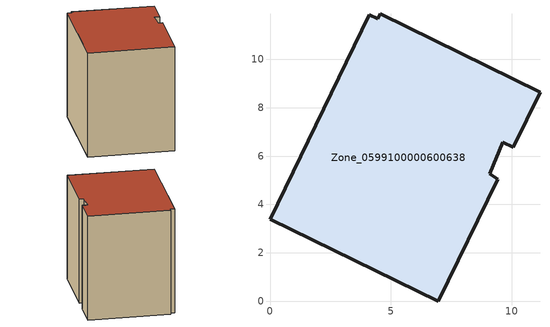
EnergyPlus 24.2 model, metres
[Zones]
Zone_0599100000600638
 floor ground (C_G): 4.57,11.88 11.16,8.63 10.06,6.37 9.62,6.57 9.09,5.26 9.41,5.04 6.95,0 0,3.38 4.11,11.85 4.46,11.68 z0
 wall outside (C_F): 11.16,8.63 4.57,11.88 4.46,11.68 4.11,11.85 0,3.38 6.95,0 9.41,5.04 9.09,5.26 9.62,6.57 10.06,6.37 11.16,8.63 z0:9.78
 roof outside (C_R): 9.62,6.57 10.06,6.37 11.16,8.63 4.57,11.88 4.46,11.68 4.11,11.85 0,3.38 6.95,0 9.41,5.04 9.09,5.26 z9.78
[BUILDING]
Pand.0599100000600638: North Axis=0; Terrain=City; Loads Convergence Tolerance Value=0.04; Temperature Convergence Tolerance Value=0.4; Solar Distribution=FullExterior; Maximum Number of Warmup Days=25; Minimum Number of Warmup Days=1
[Site:Location]
Rotterdam.The.Hague.AP_ZH_NLD Design_Conditions: Latitude=51.96; Longitude=4.45; Time Zone=1; Elevation=-4.5
[SITE:GROUNDTEMPERATURE:BUILDINGSURFACE]
18, 18, 18, 18, 18, 18, 18, 18, 18, 18, 18, 18
[MATERIAL] Thermal Absorptance=0.9; Solar Absorptance=0.7; Visible Absorptance=0.7
Name | Roughness | Thickness | Conductivity | Density | Specific Heat
G.D.1965 | MediumSmooth | 0.15 | 1 | 540 | 1210
F.D.1965 | Rough | 0.3 | 0.857143 | 1920 | 840
R.D.1965 | MediumRough | 0.2 | 0.08 | 1500 | 1000
[CONSTRUCTION]
C_G: G.D.1965
C_F: F.D.1965
C_R: R.D.1965
[ZONE]
Zone_0599100000600638: Type=1; Multiplier=1; Ceiling Height=Autocalculate; Volume=Autocalculate; Floor Area=autocalculate; Part of Total Floor Area=Yes
[ZONEINFILTRATION:DESIGNFLOWRATE]
Infil_Zone_0599100000600638: Zone or ZoneList or Space or SpaceList=Zone_0599100000600638; Schedule=AlwaysOn; Design Flow Rate Calculation Method=Flow/Area; Flow Rate per Floor Area=0.0042; Constant Term Coefficient=1; Temperature Term Coefficient=0; Velocity Term Coefficient=0; Velocity Squared Term Coefficient=0
[HVACTEMPLATE:ZONE:IDEALLOADSAIRSYSTEM]
Zone_0599100000600638: Maximum Heating Supply Air Temperature=50; Minimum Cooling Supply Air Temperature=13; Maximum Heating Supply Air Humidity Ratio=0.0156; Minimum Cooling Supply Air Humidity Ratio=0.0077; Heating Limit=NoLimit; Cooling Limit=NoLimit; Dehumidification Control Type=ConstantSensibleHeatRatio; Cooling Sensible Heat Ratio=0.7; Dehumidification Setpoint=60; Humidification Control Type=None; Humidification Setpoint=30; Outdoor Air Method=None; Outdoor Air Flow Rate per Person=0.00944; Outdoor Air Flow Rate per Zone Floor Area=0; Outdoor Air Flow Rate per Zone=0; Demand Controlled Ventilation Type=None; Outdoor Air Economizer Type=NoEconomizer; Heat Recovery Type=None; Sensible Heat Recovery Effectiveness=0.7; Latent Heat Recovery Effectiveness=0.65
[ZONECONTROL:THERMOSTAT]
ThermostatControl_Zone_0599100000600638: Zone or ZoneList=Zone_0599100000600638; Control Type Schedule=DualSetpointControlType; Control 1=Thermostat_Zone_0599100000600638; Temperature Difference Between Cutout And Setpoint=0
[THERMOSTATSETPOINT:DUALSETPOINT]
Thermostat_Zone_0599100000600638: Heating Setpoint Temperature Schedule=HeatingSetpoint_Zone_0599100000600638; Cooling Setpoint Temperature Schedule=CoolingSetpoint_Zone_0599100000600638
[SCHEDULE:COMPACT]
HeatingSetpoint_Zone_0599100000600638: Through: 12/31, For: AllDays, Until: 24:00, 21
CoolingSetpoint_Zone_0599100000600638: Through: 12/31, For: AllDays, Until: 24:00, 24
DualSetpointControlType: Through: 12/31, For: AllDays, Until: 24:00, 4
AlwaysOn: Through: 12/31, For: AllDays, Until: 24:00, 1
